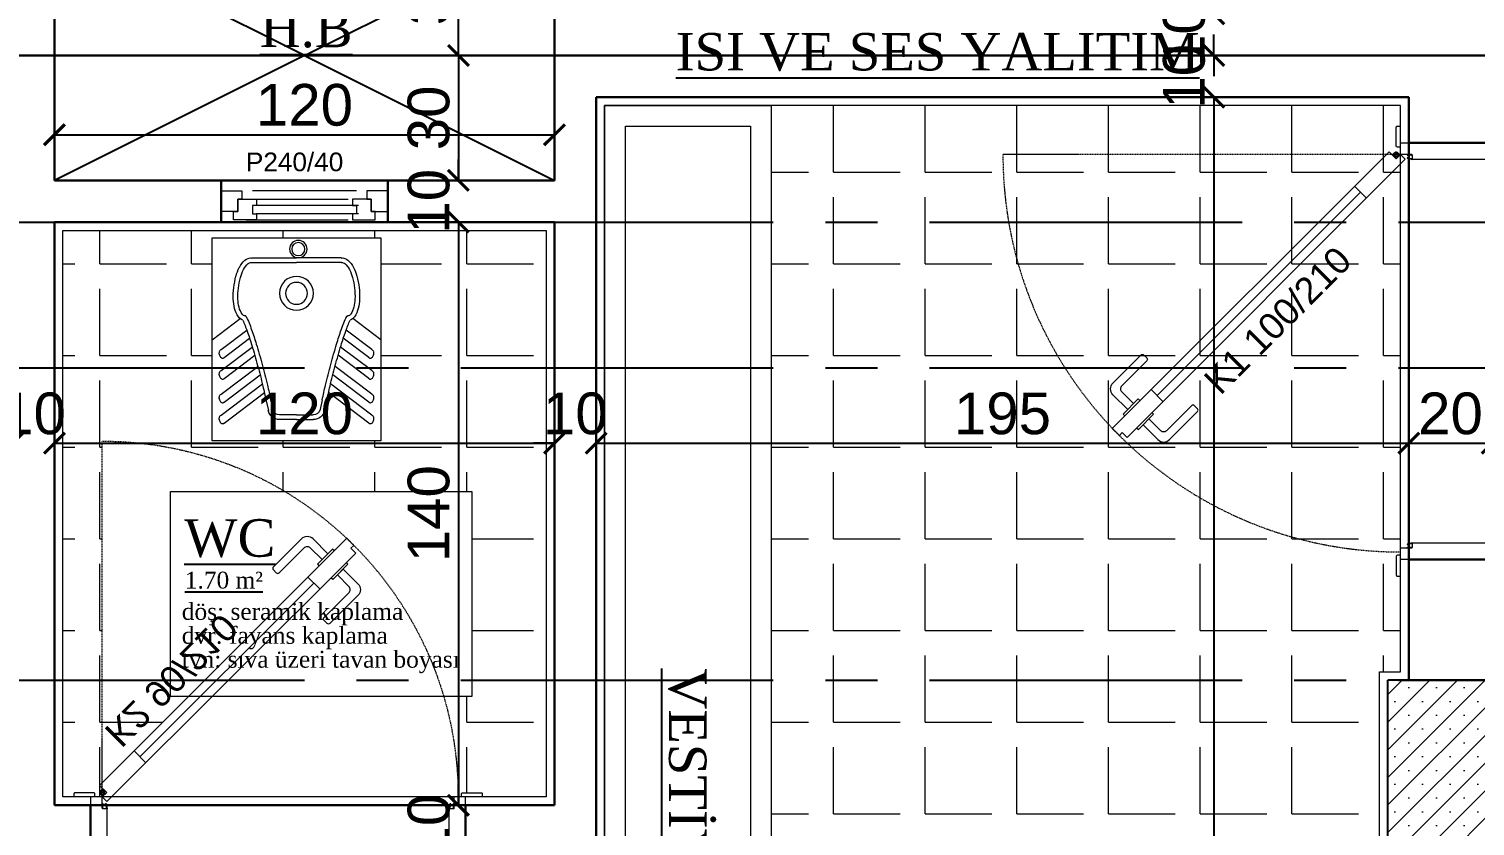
# Model space of a CAD drawing. Header units: millimetres. Extents: x 2778 to 13672, y 1832 to 5175.
# Drawn here: x 9765.1 to 10112.1, y 3470.2 to 3661.6 of the extents above; entities that cross this region are included whole.
import ezdxf

# ---------------------------------------------------------------- set-up
doc = ezdxf.new("R2010")
doc.units = ezdxf.units.MM
for name, pattern in [('CENTER2', [112.5, 75, -12.5, 12.5, -12.5]), ('DASHDOT2', [12.7, 6.35, -3.175, 0, -3.175]), ('DOTX2', [0.5, 0, -0.5])]:
    doc.linetypes.add(name, pattern=pattern)
for name, color, linetype in [('7-DCR-FRN', 8, 'Continuous'), ('Panel', 7, 'Continuous'), ('Yazi', 7, 'Continuous')]:
    doc.layers.add(name, color=color, linetype=linetype)
for name, color, linetype, lineweight in [('aks', 251, 'DASHDOT2', 35), ('duvar', 232, 'Continuous', 30), ('ince', 37, 'Continuous', 0), ('iz', 1, 'DOTX2', 20), ('kapı', 3, 'Continuous', 18), ('Kiris', 7, 'Continuous', 30), ('pencere', 4, 'Continuous', 18), ('sıva iç', 21, 'Continuous', 0), ('tefriş', 252, 'Continuous', 5), ('yazı', 11, 'Continuous', 20), ('z - tarama', 251, 'Continuous', 18), ('ölçü dış', 192, 'Continuous', 20), ('ÖLÇÜ İÇ', 7, 'Continuous', 9)]:
    doc.layers.add(name, color=color, linetype=linetype, lineweight=lineweight)
doc.styles.get("Standard").update_dxf_attribs({"font": 'arial.ttf'})
doc.styles.add('Times roman', font='times.ttf')
doc.dimstyles.new('zulay iç ölçü', dxfattribs={"dimtxt": 10, "dimasz": 5, "dimexe": 0.18, "dimexo": 0, "dimgap": 2, "dimtad": 3, "dimdec": 0, "dimzin": 0, "dimdsep": 46, "dimtxsty": 'Standard', "dimblk": 'ARCHTICK', "dimcen": 0.09, "dimse1": 1, "dimse2": 1, "dimadec": 0, "dimazin": 0, "dimtfac": 1, "dimtdec": 0, "dimtix": 1, "dimtofl": 0, "dimtmove": 0, "dimatfit": 3, "dimldrblk": 'ARCHTICK', "dimfxl": 1, "dimtolj": 1, "dimtzin": 0, "dimarcsym": 0})
pattern_1 = [(0, (-1051519.92, 409725.164), (0, 22), [16, -6]), (90, (-1051519.92, 409725.164), (-22, 1e-15), [16, -6])]

# ---------------------------------------------------------------- blocks, each defined once
blk = doc.blocks.new('IDE242Entity786')
at = {"layer": 'Panel', "linetype": 'Continuous', "lineweight": 5}
h = blk.add_hatch(dxfattribs=at)
h.set_pattern_fill('SACNCR', color=163, scale=50, style=0)
h.set_pattern_definition([(45, (0, 0), (-3.314563, 3.314563), []), (45, (3.3146, 0), (-3.314563, 3.314563), [0, -4.6875])])
h.paths.add_polyline_path([(1435, 760), (1435, 1015), (1460, 1015), (1460, 760)])
blk = doc.blocks.new('IDE242Entity789')
at = {"layer": 'Panel', "color": 164, "linetype": 'Continuous', "lineweight": -3}
blk.add_lwpolyline([(1460, 1015), (1435, 1015)], dxfattribs=at)
blk = doc.blocks.new('IDE242Entity790')
at = {"layer": 'Panel', "color": 164, "linetype": 'Continuous', "lineweight": -3}
blk.add_lwpolyline([(1435, 760), (1435, 1015)], dxfattribs=at)
blk = doc.blocks.new('HJHJJKJK')
at = {"layer": 'duvar'}
for p, q in [((755300.98, -267417.82), (755300.98, -267427.82)), ((755340.98, -267417.82), (755340.98, -267427.82))]:
    blk.add_line(p, q, dxfattribs=at)
at = {"layer": 'ince'}
for p, q in [((755333.48, -267420.32), (755308.48, -267420.32)), ((755306.98, -267422.32), (755331.48, -267422.32)), ((755306.98, -267427.32), (755331.48, -267427.32))]:
    blk.add_line(p, q, dxfattribs=at)
for points in [[(755333.98, -267423.82), (755309.48, -267423.82)], [(755333.98, -267425.82), (755309.48, -267425.82)]]:
    blk.add_lwpolyline(points, dxfattribs=at)
at = {"layer": 'iz'}
for p, q in [((755300.98, -267417.82), (755340.98, -267417.82)), ((755340.98, -267427.82), (755300.98, -267427.82))]:
    blk.add_line(p, q, dxfattribs=at)
at = {"layer": 'pencere'}
for points in [[(755300.98, -267420.32), (755305.98, -267420.32), (755305.98, -267422.32), (755304.98, -267422.32), (755304.98, -267425.32), (755300.98, -267425.32)], [(755340.98, -267420.32), (755335.98, -267420.32), (755335.98, -267422.32), (755336.98, -267422.32), (755336.98, -267425.32), (755340.98, -267425.32)]]:
    blk.add_lwpolyline(points, dxfattribs=at)
for points in [[(755303.98, -267425.32), (755304.98, -267425.32), (755304.98, -267422.32), (755309.48, -267422.32), (755309.48, -267423.82), (755308.48, -267423.82), (755308.48, -267425.82), (755309.48, -267425.82), (755309.48, -267427.32), (755303.98, -267427.32)], [(755337.98, -267425.32), (755336.98, -267425.32), (755336.98, -267422.32), (755332.48, -267422.32), (755332.48, -267423.82), (755333.48, -267423.82), (755333.48, -267425.82), (755332.48, -267425.82), (755332.48, -267427.32), (755337.98, -267427.32)]]:
    blk.add_lwpolyline(points, close=True, dxfattribs=at)
at = {"layer": 'yazı'}
blk.add_text('P240/40', height=4.491, dxfattribs=at).set_placement((755306.93, -267415.63))
blk = doc.blocks.new('sadsfsfsf')
at = {"layer": 'ince'}
for p, q in [((0.7, 0), (-0.7, 0)), ((0, 0.7), (0, -0.7))]:
    blk.add_line(p, q, dxfattribs=at)
for radius in [0.6, 0.45]:
    blk.add_circle((0, 0), radius, dxfattribs=at)
blk = doc.blocks.new('eddeded')
at = {"layer": 'duvar'}
for p, q in [((-48.21, 54.38), (-38.21, 54.38)), ((-48.21, -35.62), (-38.21, -35.62))]:
    blk.add_line(p, q, dxfattribs=at)
at = {"layer": 'ince'}
blk.add_line((-26.6, -23.78), (15.13, 17.96), dxfattribs=at)
for points in [[(-50.21, 53.38), (-50.96, 53.38, -0.414214), (-51.21, 53.63), (-51.21, 58.13, -0.414214), (-50.96, 58.38), (-50.21, 58.38)], [(-36.21, 53.38), (-35.46, 53.38, 0.414214), (-35.21, 53.63), (-35.21, 58.13, 0.414214), (-35.46, 58.38), (-36.21, 58.38)], [(-50.21, -34.62), (-50.96, -34.62, 0.414214), (-51.21, -34.87), (-51.21, -39.37, 0.414214), (-50.96, -39.62), (-50.21, -39.62)], [(-36.21, -34.62), (-35.46, -34.62, -0.414214), (-35.21, -34.87), (-35.21, -39.37, -0.414214), (-35.46, -39.62), (-36.21, -39.62)]]:
    blk.add_lwpolyline(points, format="xyb", dxfattribs=at)
for points in [[(-39.11, 51.33), (-39.11, 50.38), (-37.81, 50.68), (-37.81, 50.81, -0.112206), (-37.91, 50.76), (-38.72, 50.57, -0.482314), (-39.02, 50.82), (-39.02, 51.24, -0.414214), (-38.77, 51.49), (-37.97, 51.49, -0.170049), (-37.81, 51.43), (-37.81, 51.58), (-38.86, 51.58, 0.414214)], [(17.08, 23.59), (18.49, 25), (14.96, 28.54, 0.414214), (12.13, 28.54), (5.41, 21.82, 0.414214), (5.41, 21.11), (6.12, 20.4, 0.414214), (6.83, 20.4), (12.84, 26.41, -0.414214), (14.25, 26.41)], [(20.76, 19.91), (22.17, 21.32), (25.71, 17.79, -0.414214), (25.71, 14.96), (18.99, 8.24, -0.414214), (18.28, 8.24), (17.58, 8.95, -0.414214), (17.58, 9.66), (23.59, 15.67, 0.414214), (23.59, 17.08)], [(-39.11, -31.62), (-39.11, -32.57, 0.414214), (-38.86, -32.82), (-37.81, -32.82), (-37.81, -32.67, -0.170049), (-37.97, -32.73), (-38.77, -32.73, -0.414214), (-39.02, -32.48), (-39.02, -32.06, -0.482314), (-38.72, -31.81), (-37.91, -32, -0.112206), (-37.81, -32.05), (-37.81, -31.92)]]:
    blk.add_lwpolyline(points, format="xyb", close=True, dxfattribs=at)
for points in [[(20.04, 25.7), (19.62, 26.12), (15.96, 22.47), (16.38, 22.04)], [(22.87, 22.87), (23.29, 22.44), (19.64, 18.79), (19.21, 19.21)]]:
    blk.add_lwpolyline(points, dxfattribs=at)
at = {"layer": 'iz', "ltscale": 0.1}
for p, q in [((-48.21, -35.62), (-48.21, 54.38)), ((-38.21, -35.62), (-38.21, 54.38)), ((-36.21, -32.82), (49.19, -32.82))]:
    blk.add_line(p, q, dxfattribs=at)
blk.add_arc((-36.22, -32.83), 85.41, 0.0042, 89.9958, dxfattribs=at)
at = {"layer": 'kapı'}
for p, q in [((13.72, 19.37), (16.54, 16.54)), ((-28.02, -22.36), (-25.19, -25.19))]:
    blk.add_line(p, q, dxfattribs=at)
for points in [[(-36.21, 54.38), (-36.21, 51.58), (-38.86, 51.58, 0.414214), (-39.11, 51.33), (-39.11, 50.38), (-50.21, 50.38), (-50.21, 54.38)], [(-50.21, -35.62), (-50.21, -31.62), (-39.11, -31.62), (-39.11, -32.57, 0.414214), (-38.86, -32.82), (-36.21, -32.82), (-36.21, -35.62), (-36.21, -35.62)]]:
    blk.add_lwpolyline(points, format="xyb", dxfattribs=at)
blk.add_lwpolyline([(-36.21, -32.82), (-35.15, -31.76), (-33.46, -33.46), (25.87, 25.87), (24.17, 27.57), (23.47, 26.86), (22.33, 27.99), (-37.35, -31.69), (-36.21, -32.82)], dxfattribs=at)
at = {"layer": 'sıva iç'}
for p, q in [((-48.21, 54.38), (-50.21, 54.38)), ((-38.21, 54.38), (-36.21, 54.38)), ((-48.21, -35.62), (-50.21, -35.62)), ((-36.21, -35.62), (-38.21, -35.62))]:
    blk.add_line(p, q, dxfattribs=at)
at = {"layer": 'ölçü dış'}
blk.add_line((-38.21, -35.62), (-48.21, -35.62), dxfattribs=at)
at = {"layer": 'ince', "rotation": 90}
blk.add_blockref('sadsfsfsf', (-35.15, -32.82), dxfattribs=at)
at = {"layer": 'yazı'}
blk.add_text('K2 90/210', height=6.328, rotation=45, dxfattribs=at).set_placement((-20.24, -32.71))
blk = doc.blocks.new('4545')
at = {"layer": 'duvar'}
for p, q in [((1011935.67, -373952.46), (1011935.67, -373932.46)), ((1012035.67, -373952.46), (1012035.67, -373932.46))]:
    blk.add_line(p, q, dxfattribs=at)
at = {"layer": 'ince'}
blk.add_line((1012023.82, -373920.85), (1011975.02, -373872.05), dxfattribs=at)
for points in [[(1011973.07, -373866.42), (1011971.65, -373865.01), (1011975.19, -373861.47, -0.414214), (1011978.02, -373861.47), (1011984.73, -373868.19, -0.414214), (1011984.73, -373868.9), (1011984.03, -373869.6, -0.414214), (1011983.32, -373869.6), (1011977.31, -373863.59, 0.414214), (1011975.89, -373863.59)], [(1011969.39, -373870.1), (1011967.98, -373868.68), (1011964.44, -373872.22, 0.414214), (1011964.44, -373875.05), (1011971.16, -373881.76, 0.414214), (1011971.86, -373881.76), (1011972.57, -373881.06, 0.414214), (1011972.57, -373880.35), (1011966.56, -373874.34, -0.414214), (1011966.56, -373872.93)], [(1011938.72, -373933.36), (1011939.67, -373933.36), (1011939.37, -373932.06), (1011939.24, -373932.06, -0.112206), (1011939.29, -373932.16), (1011939.47, -373932.97, -0.482314), (1011939.23, -373933.27), (1011938.81, -373933.27, -0.414214), (1011938.56, -373933.02), (1011938.56, -373932.22, -0.170049), (1011938.61, -373932.06), (1011938.47, -373932.06), (1011938.47, -373933.11, 0.414214)], [(1012031.67, -373933.36), (1012032.62, -373933.36, 0.414214), (1012032.87, -373933.11), (1012032.87, -373932.06), (1012032.72, -373932.06, -0.170049), (1012032.77, -373932.22), (1012032.77, -373933.02, -0.414214), (1012032.52, -373933.27), (1012032.1, -373933.27, -0.482314), (1012031.86, -373932.97), (1012032.05, -373932.16, -0.112206), (1012032.09, -373932.06), (1012031.97, -373932.06)]]:
    blk.add_lwpolyline(points, format="xyb", close=True, dxfattribs=at)
for points in [[(1011970.11, -373864.31), (1011970.53, -373863.89), (1011974.19, -373867.54), (1011973.76, -373867.97)], [(1011967.28, -373867.14), (1011966.85, -373867.56), (1011970.51, -373871.22), (1011970.93, -373870.79)]]:
    blk.add_lwpolyline(points, dxfattribs=at)
for points in [[(1011936.67, -373930.46), (1011936.67, -373929.71, 0.414214), (1011936.42, -373929.46), (1011931.92, -373929.46, 0.414214), (1011931.67, -373929.71), (1011931.67, -373930.46)], [(1012034.67, -373930.46), (1012034.67, -373929.71, -0.414214), (1012034.92, -373929.46), (1012039.42, -373929.46, -0.414214), (1012039.67, -373929.71), (1012039.67, -373930.46)], [(1011936.67, -373954.46), (1011936.67, -373955.21, -0.414214), (1011936.42, -373955.46), (1011931.92, -373955.46, -0.414214), (1011931.67, -373955.21), (1011931.67, -373954.46)], [(1012034.67, -373954.46), (1012034.67, -373955.21, 0.414214), (1012034.92, -373955.46), (1012039.42, -373955.46, 0.414214), (1012039.67, -373955.21), (1012039.67, -373954.46)]]:
    blk.add_lwpolyline(points, format="xyb", dxfattribs=at)
at = {"layer": 'iz', "ltscale": 0.1}
for p, q in [((1012032.87, -373930.46), (1012032.87, -373835.06)), ((1012035.67, -373932.46), (1011935.67, -373932.46)), ((1012035.67, -373952.46), (1011935.67, -373952.46))]:
    blk.add_line(p, q, dxfattribs=at)
blk.add_arc((1012032.87, -373930.46), 95.4, 90, 180, dxfattribs=at)
at = {"layer": 'kapı'}
for p, q in [((1011973.6, -373873.46), (1011976.43, -373870.63)), ((1012022.41, -373922.27), (1012025.24, -373919.44))]:
    blk.add_line(p, q, dxfattribs=at)
blk.add_lwpolyline([(1012032.87, -373930.46), (1012031.81, -373929.4), (1012033.5, -373927.71), (1011967.11, -373861.31), (1011965.41, -373863), (1011966.12, -373863.71), (1011964.98, -373864.84), (1012031.73, -373931.59), (1012032.87, -373930.46)], dxfattribs=at)
for points in [[(1011935.67, -373930.46), (1011938.47, -373930.46), (1011938.47, -373933.11, 0.414214), (1011938.72, -373933.36), (1011939.67, -373933.36), (1011939.67, -373954.46), (1011935.67, -373954.46)], [(1012035.67, -373954.46), (1012031.67, -373954.46), (1012031.67, -373933.36), (1012032.62, -373933.36, 0.414214), (1012032.87, -373933.11), (1012032.87, -373930.46), (1012035.67, -373930.46), (1012035.67, -373930.46)]]:
    blk.add_lwpolyline(points, format="xyb", dxfattribs=at)
at = {"layer": 'sıva iç'}
for p, q in [((1011935.67, -373932.46), (1011935.67, -373930.46)), ((1012035.67, -373930.46), (1012035.67, -373932.46)), ((1011935.67, -373952.46), (1011935.67, -373954.46)), ((1012035.67, -373952.46), (1012035.67, -373954.46))]:
    blk.add_line(p, q, dxfattribs=at)
at = {"layer": 'ince', "rotation": 180}
blk.add_blockref('sadsfsfsf', (1012032.87, -373929.4), dxfattribs=at)
at = {"layer": 'yazı'}
blk.add_text('K1 100/210', height=6.328, rotation=315, dxfattribs=at).set_placement((1011974.88, -373887.22))
blk = doc.blocks.new('cvbhmgmh')
at = {"layer": 'tefriş'}
for p, q in [((24.25, 0), (-24.25, 0)), ((-24.25, 0), (-24.25, -58.5)), ((24.25, -58.5), (24.25, 0)), ((-12.98, -5.83), (0, -5.83)), ((-12.98, -7.17), (0, -7.17)), ((12.98, -5.83), (0, -5.83)), ((12.98, -7.17), (0, -7.17)), ((-24.25, -29.39), (-16.2, -23.29)), ((-14.62, -22.5), (-14.75, -22.5)), ((14.62, -22.5), (14.75, -22.5)), ((24.25, -29.39), (16.2, -23.29)), ((-21.68, -32.22), (-14.27, -26.61)), ((-20.82, -34.49), (-13.48, -28.94)), ((20.82, -34.49), (13.48, -28.94)), ((21.68, -32.22), (14.27, -26.61)), ((-21.68, -38.25), (-12.7, -31.46)), ((21.68, -38.25), (12.7, -31.46)), ((-21.68, -45.04), (-11.1, -37.04)), ((-20.82, -40.53), (-11.99, -33.85)), ((21.68, -45.04), (11.1, -37.04)), ((20.82, -40.53), (11.99, -33.85)), ((-20.82, -47.32), (-10.46, -39.48)), ((20.82, -47.32), (10.46, -39.48)), ((-21.68, -51.08), (-9.81, -42.09)), ((-20.82, -53.35), (-9.23, -44.58)), ((20.82, -53.35), (9.23, -44.58)), ((21.68, -51.08), (9.81, -42.09)), ((-8.74, -46.93), (-8.09, -49.75)), ((-7.43, -46.63), (-6.79, -49.45)), ((7.43, -46.63), (6.79, -49.45)), ((8.74, -46.93), (8.09, -49.75)), ((0, -51), (-4.84, -51)), ((0, -52.34), (-4.84, -52.34)), ((0, -51), (4.84, -51)), ((0, -52.34), (4.84, -52.34)), ((-24.25, -58.5), (24.25, -58.5))]:
    blk.add_line(p, q, dxfattribs=at)
for centre, radius in [((-0.53, -3.27), 2.51), ((-0.53, -3.27), 1.89), ((0, -16), 4.88), ((0, -16), 3.16)]:
    blk.add_circle(centre, radius, dxfattribs=at)
for centre, radius, start, end in [((-10.06, -11.81), 7.15, 131.6261, 153.1042), ((-10.06, -11.81), 5.82, 131.6261, 153.1042), ((-13.12, -8.37), 2.55, 83.4266, 131.6261), ((-13.12, -8.37), 1.21, 83.4266, 131.6261), ((13.12, -8.37), 2.55, 48.3739, 96.5734), ((13.12, -8.37), 1.21, 48.3739, 96.5734), ((10.06, -11.81), 5.82, 26.8958, 48.3739), ((10.06, -11.81), 7.15, 26.8958, 48.3739), ((3.95, -16.89), 22.13, 164.705, 173.4266), ((-4.75, -14.51), 13.11, 153.1042, 164.705), ((3.95, -16.89), 20.8, 164.705, 173.4266), ((-4.75, -14.51), 11.77, 153.1042, 164.705), ((4.75, -14.51), 11.77, 15.295, 26.8958), ((-3.95, -16.89), 20.8, 6.5734, 15.295), ((4.75, -14.51), 13.11, 15.295, 26.8958), ((-3.95, -16.89), 22.13, 6.5734, 15.295), ((3.95, -16.89), 22.13, 173.4266, 182.1481), ((3.95, -16.89), 20.8, 173.4266, 182.1481), ((-3.95, -16.89), 20.8, 357.8519, 6.5734), ((-3.95, -16.89), 22.13, 357.8519, 6.5734), ((-5.07, -17.23), 13.11, 182.1481, 193.749), ((-10.85, -18.64), 7.15, 193.749, 215.2271), ((-5.07, -17.23), 11.77, 182.1481, 193.749), ((-10.85, -18.64), 5.82, 193.749, 215.2271), ((10.85, -18.64), 5.82, 324.7729, 346.251), ((5.07, -17.23), 11.77, 346.251, 357.8519), ((10.85, -18.64), 7.15, 324.7729, 346.251), ((5.07, -17.23), 13.11, 346.251, 357.8519), ((-14.61, -21.3), 2.55, 215.2271, 250.9857), ((-14.61, -21.3), 1.21, 215.2271, 263.4266), ((-52.37, -40.26), 40.46, 19.2527, 24.1501), ((-14.69, -22.74), 0.248, 74.8258, 105.1742), ((-14.69, -22.74), 0.248, 24.9415, 74.8258), ((-52.37, -40.26), 41.8, 19.2527, 24.9415), ((52.37, -40.26), 41.8, 155.0585, 160.7473), ((52.37, -40.26), 40.46, 155.8499, 160.7473), ((14.69, -22.74), 0.248, 105.1742, 155.0585), ((14.69, -22.74), 0.248, 74.8258, 105.1742), ((14.61, -21.3), 1.21, 276.5734, 324.7729), ((14.61, -21.3), 2.55, 289.0143, 324.7729), ((-111.11, -60.78), 102.69, 16.8659, 19.2527), ((-111.11, -60.78), 104.03, 16.8659, 19.2527), ((111.11, -60.78), 104.03, 160.7473, 163.1341), ((111.11, -60.78), 102.69, 160.7473, 163.1341), ((-20.74, -33.17), 1.46, 161.3493, 178.1131), ((-20.02, -33.19), 2.19, 178.1131, 191.7977), ((-21.23, -33), 0.945, 136.968, 161.3493), ((-21.59, -32.67), 0.462, 101.7977, 136.968), ((-209.7, -90.67), 205.71, 15.1742, 16.8659), ((-209.7, -90.67), 207.05, 15.1742, 16.8659), ((209.7, -90.67), 207.05, 163.1341, 164.8258), ((209.7, -90.67), 205.71, 163.1341, 164.8258), ((21.59, -32.67), 0.462, 43.032, 78.2023), ((21.23, -33), 0.945, 18.6507, 43.032), ((20.74, -33.17), 1.46, 1.8869, 18.6507), ((20.02, -33.19), 2.19, 348.2023, 1.8869), ((-20.02, -33.19), 2.19, 191.7977, 205.4823), ((-20.67, -33.5), 1.46, 205.4823, 222.2461), ((-21.05, -33.85), 0.945, 222.2461, 246.6274), ((-21.25, -34.29), 0.462, 246.6274, 281.7977), ((-21.25, -34.29), 0.462, 281.7977, 316.968), ((-21.6, -33.96), 0.945, 316.968, 326.1177), ((-209.7, -90.67), 205.71, 13.4824, 15.1742), ((-209.7, -90.67), 207.05, 13.4824, 15.1742), ((209.7, -90.67), 207.05, 164.8258, 166.5176), ((209.7, -90.67), 205.71, 164.8258, 166.5176), ((21.6, -33.96), 0.945, 213.8823, 223.032), ((21.25, -34.29), 0.462, 223.032, 258.2023), ((21.25, -34.29), 0.462, 258.2023, 293.3726), ((21.05, -33.85), 0.945, 293.3726, 317.7539), ((20.67, -33.5), 1.46, 317.7539, 334.5177), ((20.02, -33.19), 2.19, 334.5177, 348.2023), ((-20.74, -39.2), 1.46, 161.3493, 178.1131), ((-20.02, -39.22), 2.19, 178.1131, 191.7977), ((-20.02, -39.22), 2.19, 191.7977, 205.4823), ((-21.23, -39.04), 0.945, 136.968, 161.3493), ((-20.67, -39.54), 1.46, 205.4823, 222.2461), ((-21.59, -38.71), 0.462, 101.7977, 136.968), ((-21.05, -39.88), 0.945, 222.2461, 246.6274), ((-21.25, -40.33), 0.462, 246.6274, 281.7977), ((-21.25, -40.33), 0.462, 281.7977, 316.968), ((-21.6, -40), 0.945, 316.968, 326.1177), ((21.6, -40), 0.945, 213.8823, 223.032), ((21.25, -40.33), 0.462, 223.032, 258.2023), ((21.25, -40.33), 0.462, 258.2023, 293.3726), ((21.05, -39.88), 0.945, 293.3726, 317.7539), ((21.59, -38.71), 0.462, 43.032, 78.2023), ((20.67, -39.54), 1.46, 317.7539, 334.5177), ((21.23, -39.04), 0.945, 18.6507, 43.032), ((20.02, -39.22), 2.19, 334.5177, 348.2023), ((20.74, -39.2), 1.46, 1.8869, 18.6507), ((20.02, -39.22), 2.19, 348.2023, 1.8869), ((-20.74, -45.99), 1.46, 161.3493, 178.1131), ((-21.23, -45.83), 0.945, 136.968, 161.3493), ((-21.59, -45.5), 0.462, 101.7977, 136.968), ((-109.52, -66.65), 102.69, 11.0956, 13.4824), ((-109.52, -66.65), 104.03, 11.0956, 13.4824), ((109.52, -66.65), 104.03, 166.5176, 168.9044), ((109.52, -66.65), 102.69, 166.5176, 168.9044), ((21.59, -45.5), 0.462, 43.032, 78.2023), ((21.23, -45.83), 0.945, 18.6507, 43.032), ((20.74, -45.99), 1.46, 1.8869, 18.6507), ((-20.02, -46.01), 2.19, 178.1131, 191.7977), ((-20.02, -46.01), 2.19, 191.7977, 205.4823), ((-20.67, -46.33), 1.46, 205.4823, 222.2461), ((-21.05, -46.67), 0.945, 222.2461, 246.6274), ((-21.25, -47.12), 0.462, 246.6274, 281.7977), ((-21.25, -47.12), 0.462, 281.7977, 316.968), ((-21.6, -46.79), 0.945, 316.968, 326.1177), ((-4.84, -49), 3.34, 192.9449, 270), ((-4.84, -49), 2, 192.9449, 270), ((4.84, -49), 2, 270, 347.0551), ((4.84, -49), 3.34, 270, 347.0551), ((21.6, -46.79), 0.945, 213.8823, 223.032), ((21.25, -47.12), 0.462, 223.032, 258.2023), ((21.25, -47.12), 0.462, 258.2023, 293.3726), ((21.05, -46.67), 0.945, 293.3726, 317.7539), ((20.67, -46.33), 1.46, 317.7539, 334.5177), ((20.02, -46.01), 2.19, 334.5177, 348.2023), ((20.02, -46.01), 2.19, 348.2023, 1.8869), ((-20.74, -52.03), 1.46, 161.3493, 178.1131), ((-20.02, -52.05), 2.19, 178.1131, 191.7977), ((-20.02, -52.05), 2.19, 191.7977, 205.4823), ((-21.23, -51.86), 0.945, 136.968, 161.3493), ((-20.67, -52.36), 1.46, 205.4823, 222.2461), ((-21.59, -51.53), 0.462, 101.7977, 136.968), ((-21.05, -52.71), 0.945, 222.2461, 246.6274), ((-21.25, -53.15), 0.462, 246.6274, 281.7977), ((-21.25, -53.15), 0.462, 281.7977, 316.968), ((-21.6, -52.82), 0.945, 316.968, 326.1177), ((21.6, -52.82), 0.945, 213.8823, 223.032), ((21.25, -53.15), 0.462, 223.032, 258.2023), ((21.25, -53.15), 0.462, 258.2023, 293.3726), ((21.05, -52.71), 0.945, 293.3726, 317.7539), ((21.59, -51.53), 0.462, 43.032, 78.2023), ((20.67, -52.36), 1.46, 317.7539, 334.5177), ((21.23, -51.86), 0.945, 18.6507, 43.032), ((20.02, -52.05), 2.19, 334.5177, 348.2023), ((20.74, -52.03), 1.46, 1.8869, 18.6507), ((20.02, -52.05), 2.19, 348.2023, 1.8869)]:
    blk.add_arc(centre, radius, start, end, dxfattribs=at)
blk = doc.blocks.new('*U318')
at = {"layer": '7-DCR-FRN', "lineweight": 9}
for points in [[(350, 40), (350, 0), (0, 0), (0, 40)], [(350, 40), (350, 0), (0, 0), (0, 40)], [(345, 35), (345, 5), (5, 5), (5, 35)]]:
    blk.add_lwpolyline(points, close=True, dxfattribs=at)
blk = doc.blocks.new('_ArchTick')
at = {"color": 0, "linetype": 'ByBlock', "const_width": 0.15}
blk.add_lwpolyline([(-0.5, -0.5), (0.5, 0.5)], dxfattribs=at)
blk = doc.blocks.new('*D2736')
at = {"layer": 'Defpoints', "color": 0, "transparency": 16777216}
for p in [(10051.05, 3655.23), (10049.37, 3645.23), (10051.05, 3645.23)]:
    blk.add_point(p, dxfattribs=at)
at = {"layer": 'ÖLÇÜ İÇ', "color": 0, "lineweight": -2, "transparency": 16777216}
for p, q in [((10049.37, 3655.23), (10049.37, 3660.23)), ((10049.37, 3645.23), (10049.37, 3640.23))]:
    blk.add_line(p, q, dxfattribs=at)
at = {"layer": 'ÖLÇÜ İÇ', "color": 0, "lineweight": -2, "transparency": 16777216, "xscale": 5, "yscale": 5, "zscale": 5}
for p, rotation in [((10049.37, 3655.23), 270), ((10049.37, 3645.23), 90)]:
    blk.add_blockref('_ArchTick', p, dxfattribs=dict(at, rotation=rotation))
at = {"layer": 'ÖLÇÜ İÇ', "color": 0, "transparency": 16777216, "insert": (10042.26, 3650.23), "char_height": 10, "attachment_point": 5, "rotation": 90}
blk.add_mtext('\\A1;10', dxfattribs=at)
blk = doc.blocks.new('*D2737')
at = {"layer": 'Defpoints', "color": 0, "transparency": 16777216}
for p in [(10051.05, 3645.23), (10049.37, 3165.23), (10049.37, 3165.23)]:
    blk.add_point(p, dxfattribs=at)
at = {"layer": 'ÖLÇÜ İÇ', "color": 0, "lineweight": -2, "transparency": 16777216}
blk.add_line((10049.37, 3645.23), (10049.37, 3165.23), dxfattribs=at)
at = {"layer": 'ÖLÇÜ İÇ', "color": 0, "lineweight": -2, "transparency": 16777216, "xscale": 5, "yscale": 5, "zscale": 5}
for p, rotation in [((10049.37, 3645.23), 90), ((10049.37, 3165.23), 270)]:
    blk.add_blockref('_ArchTick', p, dxfattribs=dict(at, rotation=rotation))
at = {"layer": 'ÖLÇÜ İÇ', "color": 0, "transparency": 16777216, "insert": (10042.26, 3405.23), "char_height": 10, "attachment_point": 5, "rotation": 90}
blk.add_mtext('\\A1;480', dxfattribs=at)
blk = doc.blocks.new('*D2741')
at = {"layer": 'Defpoints', "color": 0, "transparency": 16777216}
for p in [(9868.15, 3655.23), (9868.11, 3625.23), (9868.15, 3625.23)]:
    blk.add_point(p, dxfattribs=at)
at = {"layer": 'ÖLÇÜ İÇ', "color": 0, "lineweight": -2, "transparency": 16777216}
blk.add_line((9868.11, 3655.23), (9868.11, 3625.23), dxfattribs=at)
at = {"layer": 'ÖLÇÜ İÇ', "color": 0, "lineweight": -2, "transparency": 16777216, "xscale": 5, "yscale": 5, "zscale": 5}
for p, rotation in [((9868.11, 3655.23), 90), ((9868.11, 3625.23), 270)]:
    blk.add_blockref('_ArchTick', p, dxfattribs=dict(at, rotation=rotation))
at = {"layer": 'ÖLÇÜ İÇ', "color": 0, "transparency": 16777216, "insert": (9861, 3640.23), "char_height": 10, "attachment_point": 5, "rotation": 90}
blk.add_mtext('\\A1;30', dxfattribs=at)
blk = doc.blocks.new('*D2742')
at = {"layer": 'Defpoints', "color": 0, "transparency": 16777216}
for p in [(9868.15, 3625.23), (9868.11, 3615.23), (9868.11, 3615.23)]:
    blk.add_point(p, dxfattribs=at)
at = {"layer": 'ÖLÇÜ İÇ', "color": 0, "lineweight": -2, "transparency": 16777216}
for p, q in [((9868.11, 3625.23), (9868.11, 3630.23)), ((9868.11, 3615.23), (9868.11, 3610.23))]:
    blk.add_line(p, q, dxfattribs=at)
at = {"layer": 'ÖLÇÜ İÇ', "color": 0, "lineweight": -2, "transparency": 16777216, "xscale": 5, "yscale": 5, "zscale": 5}
for p, rotation in [((9868.11, 3625.23), 270), ((9868.11, 3615.23), 90)]:
    blk.add_blockref('_ArchTick', p, dxfattribs=dict(at, rotation=rotation))
at = {"layer": 'ÖLÇÜ İÇ', "color": 0, "transparency": 16777216, "insert": (9861, 3620.23), "char_height": 10, "attachment_point": 5, "rotation": 90}
blk.add_mtext('\\A1;10', dxfattribs=at)
blk = doc.blocks.new('*D2743')
at = {"layer": 'Defpoints', "color": 0, "transparency": 16777216}
for p in [(9868.11, 3615.23), (9868.11, 3475.23), (9873.64, 3475.23)]:
    blk.add_point(p, dxfattribs=at)
at = {"layer": 'ÖLÇÜ İÇ', "color": 0, "lineweight": -2, "transparency": 16777216}
blk.add_line((9868.11, 3615.23), (9868.11, 3475.23), dxfattribs=at)
at = {"layer": 'ÖLÇÜ İÇ', "color": 0, "lineweight": -2, "transparency": 16777216, "xscale": 5, "yscale": 5, "zscale": 5}
for p, rotation in [((9868.11, 3615.23), 90), ((9868.11, 3475.23), 270)]:
    blk.add_blockref('_ArchTick', p, dxfattribs=dict(at, rotation=rotation))
at = {"layer": 'ÖLÇÜ İÇ', "color": 0, "transparency": 16777216, "insert": (9861, 3545.23), "char_height": 10, "attachment_point": 5, "rotation": 90}
blk.add_mtext('\\A1;140', dxfattribs=at)
blk = doc.blocks.new('*D2744')
at = {"layer": 'Defpoints', "color": 0, "transparency": 16777216}
for p in [(9873.64, 3475.23), (9868.11, 3465.23), (9874.89, 3465.23)]:
    blk.add_point(p, dxfattribs=at)
at = {"layer": 'ÖLÇÜ İÇ', "color": 0, "lineweight": -2, "transparency": 16777216}
for p, q in [((9868.11, 3475.23), (9868.11, 3480.23)), ((9868.11, 3465.23), (9868.11, 3460.23))]:
    blk.add_line(p, q, dxfattribs=at)
at = {"layer": 'ÖLÇÜ İÇ', "color": 0, "lineweight": -2, "transparency": 16777216, "xscale": 5, "yscale": 5, "zscale": 5}
for p, rotation in [((9868.11, 3475.23), 270), ((9868.11, 3465.23), 90)]:
    blk.add_blockref('_ArchTick', p, dxfattribs=dict(at, rotation=rotation))
at = {"layer": 'ÖLÇÜ İÇ', "color": 0, "transparency": 16777216, "insert": (9861, 3470.23), "char_height": 10, "attachment_point": 5, "rotation": 90}
blk.add_mtext('\\A1;10', dxfattribs=at)
blk = doc.blocks.new('*D2813')
at = {"layer": 'Defpoints', "color": 0, "transparency": 16777216}
for p in [(9761.17, 3562.14), (9771.17, 3562.14), (9771.17, 3562.14)]:
    blk.add_point(p, dxfattribs=at)
at = {"layer": 'ÖLÇÜ İÇ', "color": 0, "lineweight": -2, "transparency": 16777216}
for p, q in [((9761.17, 3562.14), (9756.17, 3562.14)), ((9771.17, 3562.14), (9776.17, 3562.14))]:
    blk.add_line(p, q, dxfattribs=at)
at = {"layer": 'ÖLÇÜ İÇ', "color": 0, "lineweight": -2, "transparency": 16777216, "xscale": 5, "yscale": 5, "zscale": 5}
blk.add_blockref('_ArchTick', (9761.17, 3562.14), dxfattribs=at)
at = {"layer": 'ÖLÇÜ İÇ', "color": 0, "lineweight": -2, "transparency": 16777216, "xscale": 5, "yscale": 5, "zscale": 5, "rotation": 180}
blk.add_blockref('_ArchTick', (9771.17, 3562.14), dxfattribs=at)
at = {"layer": 'ÖLÇÜ İÇ', "color": 0, "transparency": 16777216, "insert": (9766.17, 3569.24), "char_height": 10, "attachment_point": 5}
blk.add_mtext('\\A1;10', dxfattribs=at)
blk = doc.blocks.new('*D2814')
at = {"layer": 'Defpoints', "color": 0, "transparency": 16777216}
for p in [(9771.17, 3562.14), (9891.17, 3562.14), (9891.17, 3562.14)]:
    blk.add_point(p, dxfattribs=at)
at = {"layer": 'ÖLÇÜ İÇ', "color": 0, "lineweight": -2, "transparency": 16777216}
blk.add_line((9771.17, 3562.14), (9891.17, 3562.14), dxfattribs=at)
at = {"layer": 'ÖLÇÜ İÇ', "color": 0, "lineweight": -2, "transparency": 16777216, "xscale": 5, "yscale": 5, "zscale": 5, "rotation": 180}
blk.add_blockref('_ArchTick', (9771.17, 3562.14), dxfattribs=at)
at = {"layer": 'ÖLÇÜ İÇ', "color": 0, "lineweight": -2, "transparency": 16777216, "xscale": 5, "yscale": 5, "zscale": 5}
blk.add_blockref('_ArchTick', (9891.17, 3562.14), dxfattribs=at)
at = {"layer": 'ÖLÇÜ İÇ', "color": 0, "transparency": 16777216, "insert": (9831.17, 3569.24), "char_height": 10, "attachment_point": 5}
blk.add_mtext('\\A1;120', dxfattribs=at)
blk = doc.blocks.new('*D2815')
at = {"layer": 'Defpoints', "color": 0, "transparency": 16777216}
for p in [(9891.17, 3562.14), (9901.17, 3562.14), (9901.17, 3562.14)]:
    blk.add_point(p, dxfattribs=at)
at = {"layer": 'ÖLÇÜ İÇ', "color": 0, "lineweight": -2, "transparency": 16777216}
for p, q in [((9891.17, 3562.14), (9886.17, 3562.14)), ((9901.17, 3562.14), (9906.17, 3562.14))]:
    blk.add_line(p, q, dxfattribs=at)
at = {"layer": 'ÖLÇÜ İÇ', "color": 0, "lineweight": -2, "transparency": 16777216, "xscale": 5, "yscale": 5, "zscale": 5}
blk.add_blockref('_ArchTick', (9891.17, 3562.14), dxfattribs=at)
at = {"layer": 'ÖLÇÜ İÇ', "color": 0, "lineweight": -2, "transparency": 16777216, "xscale": 5, "yscale": 5, "zscale": 5, "rotation": 180}
blk.add_blockref('_ArchTick', (9901.17, 3562.14), dxfattribs=at)
at = {"layer": 'ÖLÇÜ İÇ', "color": 0, "transparency": 16777216, "insert": (9896.17, 3569.24), "char_height": 10, "attachment_point": 5}
blk.add_mtext('\\A1;10', dxfattribs=at)
blk = doc.blocks.new('*D2816')
at = {"layer": 'Defpoints', "color": 0, "transparency": 16777216}
for p in [(9901.17, 3562.14), (10096.17, 3562.14), (10096.17, 3562.14)]:
    blk.add_point(p, dxfattribs=at)
at = {"layer": 'ÖLÇÜ İÇ', "color": 0, "lineweight": -2, "transparency": 16777216}
blk.add_line((9901.17, 3562.14), (10096.17, 3562.14), dxfattribs=at)
at = {"layer": 'ÖLÇÜ İÇ', "color": 0, "lineweight": -2, "transparency": 16777216, "xscale": 5, "yscale": 5, "zscale": 5, "rotation": 180}
blk.add_blockref('_ArchTick', (9901.17, 3562.14), dxfattribs=at)
at = {"layer": 'ÖLÇÜ İÇ', "color": 0, "lineweight": -2, "transparency": 16777216, "xscale": 5, "yscale": 5, "zscale": 5}
blk.add_blockref('_ArchTick', (10096.17, 3562.14), dxfattribs=at)
at = {"layer": 'ÖLÇÜ İÇ', "color": 0, "transparency": 16777216, "insert": (9998.67, 3569.24), "char_height": 10, "attachment_point": 5}
blk.add_mtext('\\A1;195', dxfattribs=at)
blk = doc.blocks.new('*D2817')
at = {"layer": 'Defpoints', "color": 0, "transparency": 16777216}
for p in [(10096.17, 3562.14), (10116.17, 3562.14), (10116.17, 3562.14)]:
    blk.add_point(p, dxfattribs=at)
at = {"layer": 'ÖLÇÜ İÇ', "color": 0, "lineweight": -2, "transparency": 16777216}
blk.add_line((10096.17, 3562.14), (10116.17, 3562.14), dxfattribs=at)
at = {"layer": 'ÖLÇÜ İÇ', "color": 0, "lineweight": -2, "transparency": 16777216, "xscale": 5, "yscale": 5, "zscale": 5, "rotation": 180}
blk.add_blockref('_ArchTick', (10096.17, 3562.14), dxfattribs=at)
at = {"layer": 'ÖLÇÜ İÇ', "color": 0, "lineweight": -2, "transparency": 16777216, "xscale": 5, "yscale": 5, "zscale": 5}
blk.add_blockref('_ArchTick', (10116.17, 3562.14), dxfattribs=at)
at = {"layer": 'ÖLÇÜ İÇ', "color": 0, "transparency": 16777216, "insert": (10106.17, 3569.24), "char_height": 10, "attachment_point": 5}
blk.add_mtext('\\A1;20', dxfattribs=at)
blk = doc.blocks.new('*D2818')
at = {"layer": 'Defpoints', "color": 0, "transparency": 16777216}
for p in [(9771.17, 3640.23), (9891.17, 3640.23), (9891.17, 3636.2)]:
    blk.add_point(p, dxfattribs=at)
at = {"layer": 'ÖLÇÜ İÇ', "color": 0, "lineweight": -2, "transparency": 16777216}
blk.add_line((9771.17, 3636.2), (9891.17, 3636.2), dxfattribs=at)
at = {"layer": 'ÖLÇÜ İÇ', "color": 0, "lineweight": -2, "transparency": 16777216, "xscale": 5, "yscale": 5, "zscale": 5, "rotation": 180}
blk.add_blockref('_ArchTick', (9771.17, 3636.2), dxfattribs=at)
at = {"layer": 'ÖLÇÜ İÇ', "color": 0, "lineweight": -2, "transparency": 16777216, "xscale": 5, "yscale": 5, "zscale": 5}
blk.add_blockref('_ArchTick', (9891.17, 3636.2), dxfattribs=at)
at = {"layer": 'ÖLÇÜ İÇ', "color": 0, "transparency": 16777216, "insert": (9831.17, 3643.31), "char_height": 10, "attachment_point": 5}
blk.add_mtext('\\A1;120', dxfattribs=at)
blk = doc.blocks.new('*D2893')
at = {"layer": 'Defpoints', "color": 0, "transparency": 16777216}
for p in [(10049.37, 3665.23), (10051.05, 3665.23), (10051.05, 3655.23)]:
    blk.add_point(p, dxfattribs=at)
at = {"layer": 'ÖLÇÜ İÇ', "color": 0, "lineweight": -2, "transparency": 16777216}
for p, q in [((10049.37, 3665.23), (10049.37, 3670.23)), ((10049.37, 3655.23), (10049.37, 3650.23))]:
    blk.add_line(p, q, dxfattribs=at)
at = {"layer": 'ÖLÇÜ İÇ', "color": 0, "lineweight": -2, "transparency": 16777216, "xscale": 5, "yscale": 5, "zscale": 5}
for p, rotation in [((10049.37, 3665.23), 270), ((10049.37, 3655.23), 90)]:
    blk.add_blockref('_ArchTick', p, dxfattribs=dict(at, rotation=rotation))
at = {"layer": 'ÖLÇÜ İÇ', "color": 0, "transparency": 16777216, "insert": (10042.26, 3660.23), "char_height": 10, "attachment_point": 5, "rotation": 90}
blk.add_mtext('\\A1;10', dxfattribs=at)
blk = doc.blocks.new('*D2898')
at = {"layer": 'Defpoints', "color": 0, "transparency": 16777216}
for p in [(9868.11, 3685.23), (9868.15, 3685.23), (9868.15, 3655.23)]:
    blk.add_point(p, dxfattribs=at)
at = {"layer": 'ÖLÇÜ İÇ', "color": 0, "lineweight": -2, "transparency": 16777216}
blk.add_line((9868.11, 3655.23), (9868.11, 3685.23), dxfattribs=at)
at = {"layer": 'ÖLÇÜ İÇ', "color": 0, "lineweight": -2, "transparency": 16777216, "xscale": 5, "yscale": 5, "zscale": 5}
for p, rotation in [((9868.11, 3685.23), 90), ((9868.11, 3655.23), 270)]:
    blk.add_blockref('_ArchTick', p, dxfattribs=dict(at, rotation=rotation))
at = {"layer": 'ÖLÇÜ İÇ', "color": 0, "transparency": 16777216, "insert": (9861, 3670.23), "char_height": 10, "attachment_point": 5, "rotation": 90}
blk.add_mtext('\\A1;30', dxfattribs=at)

msp = doc.modelspace()

# ---------------------------------------------------------------- hatches: boundary and pattern name
at = {"layer": 'z - tarama', "true_color": 0xffffff}
h = msp.add_hatch(dxfattribs=at)
h.set_pattern_fill('ANGLE', scale=80, style=0)
h.set_pattern_definition(pattern_1)
h.paths.add_polyline_path([(9181.17, 3205.23), (9073.17, 3205.23), (9073.17, 3196.6), (9074.17, 3196.6), (9074.17, 3191.6), (9073.17, 3191.6), (9073.17, 3077.23), (9095.51, 3077.23), (9095.51, 3078.23), (9100.51, 3078.23), (9100.51, 3077.23), (9103.51, 3077.23), (9181.17, 3077.23)])
h.paths.add_polyline_path([(9181.17, 3250.23), (9073.17, 3250.23), (9073.17, 3205.23), (9181.17, 3205.23)])
h.paths.add_polyline_path([(9181.17, 3293.23), (9178.11, 3293.23), (9178.11, 3292.23), (9173.11, 3292.23), (9173.11, 3293.23), (9170.11, 3293.23), (9085.11, 3293.23), (9085.11, 3292.23), (9080.11, 3292.23), (9080.11, 3293.23), (9073.17, 3293.23), (9073.17, 3289.6), (9074.17, 3289.6), (9074.17, 3284.6), (9073.17, 3284.6), (9073.17, 3281.6), (9073.17, 3250.23), (9181.17, 3250.23)])
h.paths.add_polyline_path([(9506.17, 3293.23), (9468.59, 3293.23), (9468.59, 3292.23), (9463.59, 3292.23), (9463.59, 3293.23), (9460.59, 3293.23), (9375.59, 3293.23), (9375.59, 3292.23), (9370.59, 3292.23), (9370.59, 3293.23), (9181.17, 3293.23), (9181.17, 3250.23), (9506.17, 3250.23)])
h.paths.add_polyline_path([(9506.17, 3250.23), (9181.17, 3250.23), (9181.17, 3205.23), (9506.17, 3205.23)])
h.paths.add_polyline_path([(9506.17, 3205.23), (9181.17, 3205.23), (9181.17, 3075.23), (9196.17, 3075.23), (9196.17, 3165.23), (9506.17, 3165.23)])
h.paths.add_polyline_path([(9193.26, 3078.23), (9188.51, 3078.23), (9188.51, 3077.98, -0.414214), (9188.76, 3078.23), (9193.51, 3078.23), (9193.51, 3077.98, 0.414214)], flags=16)
h.paths.add_polyline_path([(9611.17, 3205.23), (9506.17, 3205.23), (9506.17, 3167.23), (9543.06, 3167.23), (9543.06, 3168.23), (9548.06, 3168.23), (9548.06, 3167.23), (9551.06, 3167.23), (9611.17, 3167.23)])
h.paths.add_polyline_path([(9611.17, 3250.23), (9506.17, 3250.23), (9506.17, 3205.23), (9611.17, 3205.23)])
h.paths.add_polyline_path([(9611.17, 3293.23), (9506.17, 3293.23), (9506.17, 3250.23), (9611.17, 3250.23)])
h.paths.add_polyline_path([(9656.17, 3293.23), (9611.17, 3293.23), (9611.17, 3250.23), (9656.17, 3250.23)])
h.paths.add_polyline_path([(9656.17, 3250.23), (9611.17, 3250.23), (9611.17, 3205.23), (9656.17, 3205.23)])
h.paths.add_polyline_path([(9656.17, 3205.23), (9611.17, 3205.23), (9611.17, 3167.23), (9636.06, 3167.23), (9636.06, 3168.23), (9641.06, 3168.23), (9641.06, 3167.23), (9656.17, 3167.23)])
h.paths.add_polyline_path([(10094.17, 3205.23), (9656.17, 3205.23), (9656.17, 3167.23), (9681.71, 3167.23), (9681.71, 3168.23), (9686.71, 3168.23), (9686.71, 3167.23), (9689.71, 3167.23), (9774.71, 3167.23), (9774.71, 3168.23), (9779.71, 3168.23), (9779.71, 3167.23), (10094.17, 3167.23)])
h.paths.add_polyline_path([(9945.31, 3250.23), (9656.17, 3250.23), (9656.17, 3205.23), (10094.17, 3205.23), (10094.17, 3248.23), (10089.17, 3248.23), (10089.17, 3250.23), (10055.07, 3250.23), (10055.07, 3210.98), (9945.31, 3210.98)])
h.paths.add_polyline_path([(9945.31, 3276.65), (10055.07, 3276.65), (10055.07, 3250.23), (10089.17, 3250.23), (10089.17, 3295.23), (9943.17, 3295.23), (9943.17, 3293.23), (9903.17, 3293.23), (9875.15, 3293.23), (9875.15, 3292.23), (9870.15, 3292.23), (9870.15, 3293.23), (9867.15, 3293.23), (9782.15, 3293.23), (9782.15, 3292.23), (9777.15, 3292.23), (9777.15, 3293.23), (9760.23, 3293.23), (9760.23, 3292.23), (9755.23, 3292.23), (9755.23, 3293.23), (9752.23, 3293.23), (9667.23, 3293.23), (9667.23, 3292.23), (9662.23, 3292.23), (9662.23, 3293.23), (9656.17, 3293.23), (9656.17, 3250.23), (9945.31, 3250.23)])
h.paths.add_polyline_path([(10089.17, 3355.23), (9943.17, 3355.23), (9943.17, 3295.23), (10089.17, 3295.23)])
h.paths.add_polyline_path([(10089.17, 3445.23), (9943.17, 3445.23), (9943.17, 3355.23), (10089.17, 3355.23)])
h.paths.add_polyline_path([(10089.17, 3460.23), (9943.17, 3460.23), (9943.17, 3445.23), (10089.17, 3445.23)])
h.paths.add_polyline_path([(10089.17, 3505.23), (9943.17, 3505.23), (9943.17, 3460.23), (10089.17, 3460.23)])
h.paths.add_polyline_path([(10094.17, 3643.23), (9943.17, 3643.23), (9943.17, 3505.23), (10089.17, 3505.23), (10089.17, 3507.23), (10094.17, 3507.23)])
at = {"layer": 'z - tarama'}
h = msp.add_hatch(dxfattribs=at)
h.set_pattern_fill('ANGLE', color=252, scale=80, style=0)
h.set_pattern_definition(pattern_1)
h.paths.add_polyline_path([(9889.17, 3580.23), (9849.48, 3580.23), (9849.48, 3562.68), (9809.03, 3562.68), (9809.03, 3580.23), (9773.17, 3580.23), (9773.17, 3505.23), (9782.65, 3505.23), (9782.65, 3562.63, -0.135191), (9826.38, 3550.59), (9871.3, 3550.59), (9871.3, 3505.23), (9889.17, 3505.23)])
h.paths.add_polyline_path([(9889.17, 3613.23), (9773.17, 3613.23), (9773.17, 3580.23), (9809.03, 3580.23), (9809.03, 3611.47), (9849.48, 3611.47), (9849.48, 3580.23), (9889.17, 3580.23)])
h.paths.add_polyline_path([(9889.17, 3505.23), (9871.3, 3505.23), (9871.3, 3501.34), (9864.58, 3501.34, -0.071646), (9868.05, 3477.23), (9868.85, 3477.23), (9868.85, 3477.98, -0.414214), (9869.1, 3478.23), (9873.6, 3478.23, -0.414214), (9873.85, 3477.98), (9873.85, 3477.23), (9889.17, 3477.23)])
h.paths.add_polyline_path([(9803.36, 3501.34), (9799.04, 3501.34), (9799.04, 3505.23), (9773.17, 3505.23), (9773.17, 3477.23), (9775.85, 3477.23), (9775.85, 3477.98, -0.414214), (9776.1, 3478.23), (9780.6, 3478.23, -0.414214), (9780.85, 3477.98), (9780.85, 3477.23), (9782.65, 3477.23), (9783.71, 3478.3), (9782.01, 3479.99)])
h.paths.add_polyline_path([(9782.65, 3477.85), (9782.65, 3477.7, 0.414214), (9783.25, 3478.3), (9783.1, 3478.3, -0.414214)], flags=16)
h.paths.add_polyline_path([(9782.76, 3495.45), (9816.32, 3529.01), (9823.03, 3522.29), (9789.47, 3488.73)], flags=9)

# ---------------------------------------------------------------- linework, layer by layer
at = {"layer": 'aks', "color": 251, "linetype": 'CENTER2', "lineweight": -3}
for points in [[(8406.17, 3615.23), (13636.17, 3615.23)], [(8406.17, 3580.23), (13636.17, 3580.23)], [(8406.17, 3505.23), (13636.17, 3505.23)]]:
    msp.add_lwpolyline(points, dxfattribs=at)
at = {"layer": 'duvar', "lineweight": 30}
for p, q in [((9771.17, 3685.23), (9771.17, 3655.23)), ((9891.17, 3685.23), (9891.17, 3655.23)), ((9771.17, 3625.23), (9771.17, 3655.23)), ((9891.17, 3625.23), (9891.17, 3655.23)), ((9901.17, 3645.23), (10096.17, 3645.23)), ((9901.17, 3645.23), (9901.17, 3295.23)), ((10096.17, 3505.23), (10096.17, 3645.23)), ((9771.17, 3625.23), (9891.17, 3625.23)), ((9771.17, 3615.23), (9891.17, 3615.23)), ((9771.17, 3615.23), (9771.17, 3475.23)), ((9891.17, 3475.23), (9891.17, 3615.23)), ((9771.17, 3475.23), (9891.17, 3475.23))]:
    msp.add_line(p, q, dxfattribs=at)
at = {"layer": 'Kiris'}
msp.add_lwpolyline([(8681.17, 3655.23), (10116.17, 3655.23)], dxfattribs=at)
msp.add_lwpolyline([(8681.17, 3655.23), (10116.17, 3655.23)], dxfattribs=at)
at = {"layer": 'sıva iç'}
for points in [[(9073.17, 3077.23), (9194.17, 3077.23), (9194.17, 3167.23), (10094.17, 3167.23), (10094.17, 3248.23), (10089.17, 3248.23), (10089.17, 3507.23), (10094.17, 3507.23), (10094.17, 3643.23), (9903.17, 3643.23), (9903.17, 3293.23), (9073.17, 3293.23)], [(9773.17, 3613.23), (9889.17, 3613.23), (9889.17, 3477.23), (9773.17, 3477.23)]]:
    msp.add_lwpolyline(points, close=True, dxfattribs=at)
at = {"layer": 'Yazi', "color": 2}
for q in [(9771.17, 3685.23), (9891.17, 3685.23), (9771.17, 3625.23), (9891.17, 3625.23)]:
    msp.add_line((9831.17, 3655.23), q, dxfattribs=at)
at = {"layer": 'yazı'}
msp.add_lwpolyline([(9799.04, 3550.59), (9871.3, 3550.59), (9871.3, 3501.34), (9799.04, 3501.34)], close=True, dxfattribs=at)

# ---------------------------------------------------------------- block references
at = {"rotation": 270}
msp.add_blockref('*U318', (9903.17, 3643.23), dxfattribs=at)
at = {"layer": 'duvar', "lineweight": 30, "xscale": -1, "rotation": 270}
msp.add_blockref('eddeded', (9815.47, 3513.45), dxfattribs=at)
at = {"layer": 'Panel'}
for name in ['IDE242Entity786', 'IDE242Entity789', 'IDE242Entity790']:
    msp.add_blockref(name, (8656.17, 2490.23), dxfattribs=at)
at = {"layer": 'sıva iç'}
msp.add_blockref('HJHJJKJK', (-745489.81, 271043.06), dxfattribs=at)
at = {"layer": 'tefriş', "xscale": -0.8339425364271614, "yscale": 0.8339425364271614, "zscale": 0.8339425364271614}
msp.add_blockref('cvbhmgmh', (9829.25, 3611.47), dxfattribs=at)
at = {"layer": 'ÖLÇÜ İÇ', "rotation": 90}
msp.add_blockref('4545', (-363836.29, -1008401.43), dxfattribs=at)

# ---------------------------------------------------------------- texts
at = {"layer": 'Yazi', "color": 2, "style": 'Times roman'}
for s, height, p in [('%%UH.B', 8.996, (9820.45, 3657.22)), ('%%UISI VE SES YALITIM', 8.9957, (9920.27, 3651.63))]:
    msp.add_text(s, height=height, dxfattribs=at).set_placement(p)
at = {"layer": 'Yazi', "style": 'Times roman'}
for s, height, p in [('%%UWC', 8.996, (9802.3, 3534.91)), ('%%U1.70 m²', 4.037, (9802.45, 3527.26))]:
    msp.add_text(s, height=height, dxfattribs=at).set_placement(p)
msp.add_text('%%UVESTİYER', height=8.9957, rotation=270, dxfattribs=at).set_placement((9918.65, 3508.09))
at = {"layer": 'yazı', "style": 'Times roman'}
for s, p in [('döş: seramik kaplama', (9801.73, 3519.74)), ('dvr: fayans kaplama', (9801.73, 3514)), ('tvn: sıva üzeri tavan boyası', (9801.73, 3508.26))]:
    msp.add_text(s, height=4.0366, dxfattribs=at).set_placement(p)

# ---------------------------------------------------------------- dimensions: what is measured, and where the dimension line sits
at = {"layer": 'ÖLÇÜ İÇ'}
for base, p1, p2, angle, picture, middle in [((9868.11, 3685.23), (9868.15, 3655.23), (9868.15, 3685.23), 270, '*D2898', (9861, 3670.23)), ((10049.37, 3665.23), (10051.05, 3655.23), (10051.05, 3665.23), 270, '*D2893', (10042.26, 3660.23)), ((9868.11, 3625.23), (9868.15, 3655.23), (9868.15, 3625.23), 90, '*D2741', (9861, 3640.23)), ((10049.37, 3645.23), (10051.05, 3655.23), (10051.05, 3645.23), 90, '*D2736', (10042.26, 3650.23))]:
    dim = msp.add_linear_dim(base=base, p1=p1, p2=p2, angle=angle, dimstyle='zulay iç ölçü', dxfattribs=at)
    dim.commit()
    dim.dimension.update_dxf_attribs({"geometry": picture, "text_midpoint": middle})
dim = msp.add_linear_dim(base=(9891.17, 3636.2), p1=(9771.17, 3640.23), p2=(9891.17, 3640.23), dimstyle='zulay iç ölçü', dxfattribs=at)
dim.commit()
dim.dimension.update_dxf_attribs({"geometry": '*D2818', "text_midpoint": (9831.17, 3643.31)})
for base, p1, p2, picture, middle in [((10049.37, 3165.23), (10051.05, 3645.23), (10049.37, 3165.23), '*D2737', (10042.26, 3405.23)), ((9868.11, 3615.23), (9868.15, 3625.23), (9868.11, 3615.23), '*D2742', (9861, 3620.23)), ((9868.11, 3475.23), (9868.11, 3615.23), (9873.64, 3475.23), '*D2743', (9861, 3545.23)), ((9868.11, 3465.23), (9873.64, 3475.23), (9874.89, 3465.23), '*D2744', (9861, 3470.23))]:
    dim = msp.add_linear_dim(base=base, p1=p1, p2=p2, angle=90, dimstyle='zulay iç ölçü', override={"dimtmove": 1}, dxfattribs=at)
    dim.commit()
    dim.dimension.update_dxf_attribs({"geometry": picture, "text_midpoint": middle})
for base, p1, p2, picture, middle in [((9771.17, 3562.14), (9761.17, 3562.14), (9771.17, 3562.14), '*D2813', (9766.17, 3569.24)), ((9891.17, 3562.14), (9771.17, 3562.14), (9891.17, 3562.14), '*D2814', (9831.17, 3569.24)), ((9901.17, 3562.14), (9891.17, 3562.14), (9901.17, 3562.14), '*D2815', (9896.17, 3569.24)), ((10096.17, 3562.14), (9901.17, 3562.14), (10096.17, 3562.14), '*D2816', (9998.67, 3569.24)), ((10116.17, 3562.14), (10096.17, 3562.14), (10116.17, 3562.14), '*D2817', (10106.17, 3569.24))]:
    dim = msp.add_linear_dim(base=base, p1=p1, p2=p2, dimstyle='zulay iç ölçü', override={"dimtmove": 1}, dxfattribs=at)
    dim.commit()
    dim.dimension.update_dxf_attribs({"geometry": picture, "text_midpoint": middle})

doc.saveas('drawing.dxf')
